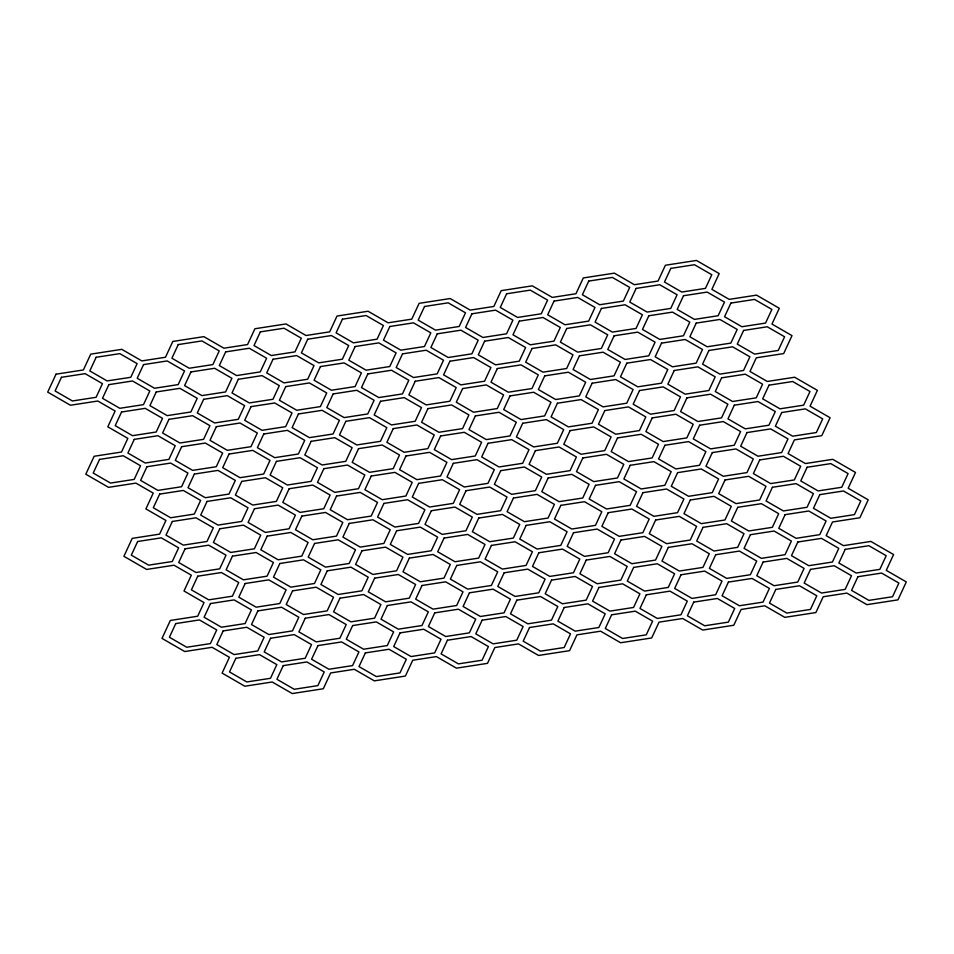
<?xml version="1.0" encoding="UTF-8"?>
<svg xmlns="http://www.w3.org/2000/svg" width="954" height="954" viewBox="0 0 954 954"><rect width="100%" height="100%" fill="white"/><g stroke="black" fill="none" stroke-linecap="round" stroke-linejoin="round"><path stroke-width="1.43" d="M56.024 374.183L47.7 392.118L70.441 405.247L97.809 401.014L115.136 411.019L107.802 426.82L127.836 438.375L121.492 452.041L94.124 456.274L85.8 474.21L108.541 487.339L135.909 483.106L153.236 493.111L145.902 508.911L165.924 520.479L159.592 534.133L132.224 538.366L123.901 556.301L146.642 569.443L174.01 565.209L191.325 575.202L184.003 591.003L204.025 602.57L197.693 616.224L170.325 620.458L162.001 638.405L184.742 651.534L212.11 647.301L229.425 657.294L222.103 673.095L244.844 686.224L272.212 681.991L292.246 693.558L323.311 688.752L330.644 672.952L354.304 669.291L374.338 680.858L405.402 676.052L412.736 660.251L436.395 656.591L456.429 668.158L487.506 663.352L494.828 647.551L518.487 643.89L538.521 655.458L569.598 650.652L576.931 634.851L600.591 631.19L620.625 642.757L651.689 637.952L659.023 622.151L682.682 618.49L702.716 630.057L733.781 625.252L741.115 609.451L764.774 605.79L784.808 617.357L815.885 612.551L823.207 596.751L846.878 593.09L866.9 604.657L897.976 599.851L906.3 581.916L886.266 570.349L893.6 554.548L870.859 541.419L843.491 545.652L826.164 535.647L832.508 521.993L859.876 517.76L868.2 499.824L848.166 488.257L855.499 472.457L832.759 459.327L805.391 463.561L788.076 453.555L794.408 439.901L821.776 435.668L830.099 417.733L810.065 406.166L817.399 390.365L794.658 377.235L767.29 381.469L749.975 371.464L756.307 357.81L783.675 353.576L791.999 335.629L771.965 324.062L779.299 308.273L756.558 295.132L729.19 299.365L711.875 289.372L719.197 273.571L696.456 260.442L665.391 265.248L658.057 281.048L634.398 284.709L614.364 273.142L583.288 277.948L575.954 293.749L552.294 297.409L532.272 285.842L501.196 290.648L493.862 306.449L470.203 310.11L450.169 298.542L419.104 303.348L411.77 319.149L388.111 322.81L368.077 311.242L337.012 316.048L329.679 331.849L306.019 335.51L285.985 323.943L254.909 328.748L247.575 344.549L223.916 348.21L203.882 336.643L172.817 341.449L165.483 357.249L141.824 360.91L121.79 349.343L90.725 354.149L83.392 369.949L56.024 374.183M61.45 377.307L55.105 390.973L72.432 400.966L96.092 397.305L102.436 383.651L85.109 373.646L61.45 377.307M96.151 357.273L89.807 370.939L107.122 380.932L130.793 377.283L137.126 363.617L119.81 353.624L96.151 357.273M108.851 384.641L102.507 398.307L119.822 408.3L143.494 404.639L149.826 390.985L132.511 380.98L108.851 384.641M99.55 459.411L93.206 473.065L110.533 483.07L134.192 479.409L140.536 465.743L123.209 455.75L99.55 459.411M121.552 412.009L115.207 425.663L132.523 435.668L156.194 432.007L162.526 418.353L145.211 408.348L121.552 412.009M143.541 364.607L137.209 378.273L154.524 388.266L178.183 384.605L184.527 370.951L167.2 360.946L143.541 364.607M134.252 439.377L127.908 453.031L145.223 463.036L168.894 459.375L175.226 445.709L157.911 435.716L134.252 439.377M156.241 391.975L149.909 405.641L167.224 415.634L190.883 411.973L197.228 398.319L179.901 388.314L156.241 391.975M178.243 344.573L171.899 358.239L189.226 368.232L212.885 364.583L219.217 350.917L201.902 340.924L178.243 344.573M146.952 466.733L140.608 480.399L157.923 490.392L181.594 486.731L187.926 473.077L170.611 463.072L146.952 466.733M168.941 419.343L162.609 432.997L179.924 443.002L203.584 439.341L209.928 425.675L192.601 415.682L168.941 419.343M190.943 371.941L184.599 385.607L201.926 395.6L225.585 391.939L231.917 378.285L214.602 368.28L190.943 371.941M137.65 541.502L131.306 555.156L148.633 565.162L172.292 561.501L178.625 547.834L161.309 537.841L137.65 541.502M159.652 494.1L153.308 507.766L170.623 517.76L194.294 514.099L200.626 500.445L183.311 490.439L159.652 494.1M181.642 446.71L175.309 460.365L192.625 470.37L216.284 466.709L222.628 453.043L205.301 443.05L181.642 446.71M203.643 399.309L197.299 412.963L214.626 422.968L238.285 419.307L244.618 405.653L227.302 395.648L203.643 399.309M225.645 351.907L219.301 365.573L236.616 375.566L260.275 371.905L266.619 358.251L249.304 348.246L225.645 351.907M172.352 521.468L166.008 535.122L183.323 545.128L206.994 541.467L213.326 527.8L196.011 517.807L172.352 521.468M194.342 474.066L188.01 487.732L205.325 497.726L228.984 494.065L235.328 480.411L218.001 470.405L194.342 474.066M216.343 426.676L209.999 440.331L227.326 450.336L250.985 446.675L257.318 433.009L240.003 423.016L216.343 426.676M238.345 379.275L232.001 392.941L249.316 402.934L272.975 399.273L279.319 385.619L262.004 375.614L238.345 379.275M260.335 331.873L254.002 345.539L271.318 355.532L294.977 351.883L301.321 338.217L283.994 328.224L260.335 331.873M185.052 548.836L178.708 562.49L196.023 572.495L219.694 568.834L226.026 555.168L208.711 545.175L185.052 548.836M207.042 501.434L200.71 515.088L218.025 525.094L241.684 521.433L248.028 507.778L230.701 497.773L207.042 501.434M229.043 454.032L222.699 467.698L240.026 477.692L263.686 474.031L270.018 460.377L252.703 450.371L229.043 454.032M251.045 406.642L244.701 420.297L262.016 430.302L285.675 426.641L292.019 412.975L274.704 402.982L251.045 406.642M273.035 359.241L266.703 372.907L284.018 382.9L307.677 379.239L314.021 365.585L296.694 355.58L273.035 359.241M175.751 623.594L169.407 637.248L186.734 647.253L210.393 643.592L216.725 629.938L199.41 619.933L175.751 623.594M197.752 576.192L191.408 589.858L208.723 599.851L232.394 596.19L238.727 582.536L221.411 572.531L197.752 576.192M219.742 528.802L213.41 542.456L230.725 552.461L254.384 548.8L260.728 535.134L243.401 525.141L219.742 528.802M241.744 481.4L235.399 495.066L252.727 505.06L276.386 501.399L282.718 487.744L265.403 477.739L241.744 481.4M263.745 434.01L257.401 447.664L274.716 457.67L298.375 454.009L304.72 440.343L287.404 430.349L263.745 434.01M285.735 386.608L279.403 400.263L296.718 410.268L320.377 406.607L326.721 392.953L309.394 382.948L285.735 386.608M307.737 339.207L301.392 352.873L318.719 362.866L342.379 359.205L348.711 345.551L331.396 335.546L307.737 339.207M210.452 603.56L204.108 617.226L221.423 627.219L245.095 623.558L251.427 609.904L234.112 599.899L210.452 603.56M232.442 556.158L226.11 569.824L243.425 579.817L267.084 576.168L273.428 562.502L256.101 552.509L232.442 556.158M254.444 508.768L248.1 522.422L265.427 532.427L289.086 528.766L295.418 515.1L278.103 505.107L254.444 508.768M276.445 461.366L270.101 475.032L287.416 485.026L311.076 481.365L317.42 467.71L300.105 457.705L276.445 461.366M298.435 413.976L292.103 427.63L309.418 437.636L333.077 433.975L339.421 420.309L322.094 410.315L298.435 413.976M320.437 366.574L314.093 380.241L331.42 390.234L355.079 386.573L361.411 372.919L344.096 362.914L320.437 366.574M342.426 319.173L336.094 332.839L353.409 342.844L377.068 339.183L383.413 325.517L366.086 315.524L342.426 319.173M223.153 630.928L216.808 644.582L234.124 654.587L257.795 650.926L264.127 637.26L246.812 627.267L223.153 630.928M245.142 583.526L238.81 597.192L256.125 607.185L279.784 603.524L286.128 589.87L268.801 579.865L245.142 583.526M267.144 536.136L260.8 549.79L278.127 559.795L301.786 556.134L308.118 542.468L290.803 532.475L267.144 536.136M289.145 488.734L282.801 502.388L300.116 512.393L323.776 508.732L330.12 495.078L312.805 485.073L289.145 488.734M311.135 441.332L304.803 454.998L322.118 464.992L345.777 461.331L352.121 447.676L334.794 437.671L311.135 441.332M333.137 393.942L326.793 407.596L344.12 417.602L367.779 413.941L374.111 400.275L356.796 390.281L333.137 393.942M355.126 346.541L348.794 360.207L366.109 370.2L389.769 366.539L396.113 352.885L378.786 342.88L355.126 346.541M235.853 658.296L229.509 671.95L246.824 681.955L270.495 678.294L276.827 664.628L259.512 654.635L235.853 658.296M257.842 610.894L251.51 624.548L268.825 634.553L292.484 630.892L298.829 617.238L281.502 607.233L257.842 610.894M279.844 563.492L273.5 577.158L290.827 587.151L314.486 583.49L320.818 569.836L303.503 559.831L279.844 563.492M301.846 516.102L295.501 529.756L312.817 539.761L336.476 536.1L342.82 522.434L325.505 512.441L301.846 516.102M323.835 468.7L317.503 482.366L334.818 492.359L358.477 488.698L364.822 475.044L347.494 465.039L323.835 468.7M345.837 421.31L339.493 434.964L356.82 444.969L380.479 441.308L386.811 427.642L369.496 417.649L345.837 421.31M367.827 373.908L361.494 387.562L378.81 397.568L402.469 393.907L408.813 380.252L391.486 370.247L367.827 373.908M389.828 326.506L383.484 340.173L400.811 350.166L424.47 346.505L430.814 332.851L413.487 322.846L389.828 326.506M270.542 638.262L264.21 651.916L281.525 661.921L305.185 658.26L311.529 644.594L294.202 634.601L270.542 638.262M292.544 590.86L286.2 604.526L303.527 614.519L327.186 610.858L333.518 597.204L316.203 587.199L292.544 590.86M314.546 543.458L308.202 557.124L325.517 567.117L349.176 563.468L355.52 549.802L338.205 539.809L314.546 543.458M336.535 496.068L330.203 509.722L347.518 519.727L371.178 516.066L377.522 502.4L360.195 492.407L336.535 496.068M358.537 448.666L352.193 462.332L369.52 472.325L393.179 468.664L399.511 455.01L382.196 445.005L358.537 448.666M380.527 401.276L374.195 414.93L391.51 424.935L415.169 421.274L421.513 407.608L404.186 397.615L380.527 401.276M402.528 353.874L396.184 367.54L413.511 377.534L437.171 373.873L443.515 360.218L426.188 350.213L402.528 353.874M424.53 306.484L418.186 320.139L435.513 330.144L459.172 326.483L465.504 312.817L448.189 302.823L424.53 306.484M283.243 665.618L276.91 679.284L294.226 689.277L317.885 685.616L324.229 671.962L306.902 661.957L283.243 665.618M305.244 618.228L298.9 631.882L316.227 641.887L339.886 638.226L346.219 624.56L328.903 614.567L305.244 618.228M327.246 570.826L320.902 584.492L338.217 594.485L361.876 590.824L368.22 577.17L350.905 567.165L327.246 570.826M349.236 523.436L342.903 537.09L360.218 547.095L383.878 543.434L390.222 529.768L372.895 519.775L349.236 523.436M371.237 476.034L364.893 489.688L382.22 499.693L405.879 496.032L412.211 482.378L394.896 472.373L371.237 476.034M393.227 428.632L386.895 442.298L404.21 452.291L427.869 448.642L434.213 434.976L416.886 424.971L393.227 428.632M415.228 381.242L408.884 394.896L426.211 404.901L449.871 401.24L456.215 387.574L438.888 377.581L415.228 381.242M437.23 333.84L430.886 347.506L448.213 357.5L471.872 353.839L478.204 340.184L460.889 330.179L437.23 333.84M317.944 645.596L311.6 659.25L328.927 669.255L352.586 665.594L358.919 651.928L341.604 641.935L317.944 645.596M339.946 598.194L333.602 611.848L350.917 621.853L374.576 618.192L380.92 604.538L363.605 594.533L339.946 598.194M361.936 550.792L355.603 564.458L372.919 574.451L396.578 570.79L402.922 557.136L385.595 547.131L361.936 550.792M383.937 503.402L377.593 517.056L394.92 527.061L418.579 523.4L424.912 509.734L407.596 499.741L383.937 503.402M405.927 456L399.595 469.666L416.91 479.659L440.569 475.998L446.913 462.344L429.586 452.339L405.927 456M427.929 408.61L421.585 422.264L438.912 432.269L462.571 428.608L468.915 414.942L451.588 404.949L427.929 408.61M449.93 361.208L443.586 374.862L460.913 384.867L484.572 381.206L490.905 367.552L473.589 357.547L449.93 361.208M471.92 313.806L465.588 327.472L482.903 337.466L506.562 333.805L512.906 320.15L495.579 310.145L471.92 313.806M352.646 625.562L346.302 639.216L363.617 649.221L387.276 645.56L393.62 631.894L376.305 621.901L352.646 625.562M374.636 578.16L368.304 591.826L385.619 601.819L409.278 598.158L415.622 584.504L398.295 574.499L374.636 578.16M396.637 530.758L390.293 544.424L407.62 554.417L431.28 550.768L437.612 537.102L420.297 527.109L396.637 530.758M418.627 483.368L412.295 497.022L429.61 507.027L453.269 503.366L459.613 489.7L442.286 479.707L418.627 483.368M440.629 435.966L434.285 449.632L451.612 459.625L475.271 455.964L481.615 442.31L464.288 432.305L440.629 435.966M462.63 388.576L456.286 402.23L473.613 412.235L497.272 408.574L503.605 394.908L486.29 384.915L462.63 388.576M484.62 341.174L478.288 354.84L495.603 364.833L519.262 361.172L525.606 347.518L508.279 337.513L484.62 341.174M506.622 293.784L500.278 307.438L517.605 317.443L541.264 313.783L547.596 300.116L530.281 290.123L506.622 293.784M365.346 652.918L359.002 666.584L376.317 676.577L399.976 672.916L406.321 659.262L389.005 649.257L365.346 652.918M387.336 605.528L381.004 619.182L398.319 629.187L421.978 625.526L428.322 611.86L410.995 601.867L387.336 605.528M409.338 558.126L402.993 571.792L420.32 581.785L443.98 578.124L450.312 564.47L432.997 554.465L409.338 558.126M431.327 510.736L424.995 524.39L442.31 534.395L465.969 530.734L472.313 517.068L454.986 507.075L431.327 510.736M453.329 463.334L446.985 476.988L464.312 486.993L487.971 483.332L494.315 469.678L476.988 459.673L453.329 463.334M475.33 415.932L468.986 429.598L486.313 439.591L509.973 435.942L516.305 422.276L498.99 412.283L475.33 415.932M497.32 368.542L490.988 382.196L508.303 392.201L531.962 388.54L538.306 374.874L520.979 364.881L497.32 368.542M519.322 321.14L512.978 334.806L530.305 344.799L553.964 341.138L560.296 327.484L542.981 317.479L519.322 321.14M400.036 632.896L393.704 646.55L411.019 656.555L434.678 652.894L441.022 639.228L423.695 629.235L400.036 632.896M422.038 585.494L415.694 599.148L433.021 609.153L456.68 605.492L463.012 591.838L445.697 581.833L422.038 585.494M444.027 538.092L437.695 551.758L455.01 561.751L478.669 558.09L485.014 544.436L467.687 534.431L444.027 538.092M466.029 490.702L459.685 504.356L477.012 514.361L500.671 510.7L507.015 497.034L489.688 487.041L466.029 490.702M488.031 443.3L481.687 456.966L499.014 466.959L522.673 463.298L529.005 449.644L511.69 439.639L488.031 443.3M510.02 395.91L503.688 409.564L521.003 419.569L544.662 415.908L551.007 402.242L533.68 392.249L510.02 395.91M532.022 348.508L525.678 362.162L543.005 372.167L566.664 368.506L572.996 354.852L555.681 344.847L532.022 348.508M554.024 301.106L547.679 314.772L564.995 324.765L588.654 321.104L594.998 307.45L577.683 297.445L554.024 301.106M434.738 612.862L428.394 626.516L445.721 636.521L469.38 632.86L475.712 619.194L458.397 609.201L434.738 612.862M456.727 565.46L450.395 579.126L467.71 589.119L491.37 585.458L497.714 571.804L480.387 561.799L456.727 565.46M478.729 518.058L472.385 531.724L489.712 541.717L513.371 538.068L519.715 524.402L502.388 514.409L478.729 518.058M500.731 470.668L494.387 484.322L511.714 494.327L535.373 490.666L541.705 477.012L524.39 467.007L500.731 470.668M522.72 423.266L516.388 436.932L533.703 446.925L557.363 443.264L563.707 429.61L546.38 419.605L522.72 423.266M544.722 375.876L538.378 389.53L555.705 399.535L579.364 395.874L585.696 382.208L568.381 372.215L544.722 375.876M566.724 328.474L560.38 342.14L577.695 352.133L601.354 348.472L607.698 334.818L590.383 324.813L566.724 328.474M588.713 281.084L582.381 294.738L599.696 304.743L623.356 301.082L629.7 287.416L612.373 277.423L588.713 281.084M447.438 640.217L441.094 653.884L458.421 663.877L482.08 660.216L488.412 646.562L471.097 636.556L447.438 640.217M469.428 592.828L463.095 606.482L480.411 616.487L504.07 612.826L510.414 599.16L493.087 589.167L469.428 592.828M491.429 545.426L485.085 559.092L502.412 569.085L526.071 565.424L532.415 551.77L515.088 541.765L491.429 545.426M513.431 498.036L507.087 511.69L524.414 521.695L548.073 518.034L554.405 504.368L537.09 494.375L513.431 498.036M535.421 450.634L529.088 464.3L546.403 474.293L570.063 470.632L576.407 456.978L559.08 446.973L535.421 450.634M557.422 403.232L551.078 416.898L568.405 426.891L592.064 423.242L598.396 409.576L581.081 399.583L557.422 403.232M579.424 355.842L573.08 369.496L590.395 379.501L614.054 375.84L620.398 362.174L603.083 352.181L579.424 355.842M601.414 308.44L595.081 322.106L612.396 332.099L636.056 328.438L642.4 314.784L625.073 304.779L601.414 308.44M482.128 620.195L475.796 633.85L493.111 643.855L516.77 640.194L523.114 626.528L505.787 616.534L482.128 620.195M504.129 572.794L497.785 586.448L515.112 596.453L538.771 592.792L545.116 579.138L527.789 569.133L504.129 572.794M526.131 525.392L519.787 539.058L537.114 549.051L560.773 545.39L567.105 531.736L549.79 521.731L526.131 525.392M548.121 478.002L541.789 491.656L559.104 501.661L582.763 498L589.107 484.334L571.78 474.341L548.121 478.002M570.122 430.6L563.778 444.266L581.105 454.259L604.764 450.598L611.097 436.944L593.782 426.939L570.122 430.6M592.124 383.21L585.78 396.864L603.095 406.869L626.754 403.208L633.098 389.542L615.783 379.549L592.124 383.21M614.114 335.808L607.781 349.462L625.097 359.467L648.756 355.806L655.1 342.152L637.773 332.147L614.114 335.808M636.115 288.406L629.771 302.072L647.098 312.065L670.757 308.404L677.09 294.75L659.774 284.745L636.115 288.406M516.829 600.161L510.485 613.816L527.812 623.821L551.472 620.16L557.816 606.494L540.489 596.5L516.829 600.161M538.831 552.76L532.487 566.426L549.814 576.419L573.473 572.758L579.805 559.104L562.49 549.099L538.831 552.76M560.821 505.358L554.489 519.024L571.804 529.029L595.463 525.368L601.807 511.702L584.48 501.709L560.821 505.358M582.822 457.968L576.478 471.622L593.805 481.627L617.465 477.966L623.797 464.312L606.482 454.307L582.822 457.968M604.824 410.566L598.48 424.232L615.795 434.225L639.454 430.564L645.798 416.91L628.483 406.905L604.824 410.566M626.814 363.176L620.482 376.83L637.797 386.835L661.456 383.174L667.8 369.508L650.473 359.515L626.814 363.176M648.815 315.774L642.471 329.44L659.798 339.433L683.458 335.772L689.79 322.118L672.475 312.113L648.815 315.774M670.817 268.384L664.473 282.038L681.788 292.043L705.447 288.382L711.791 274.716L694.476 264.723L670.817 268.384M529.53 627.517L523.186 641.183L540.513 651.177L564.172 647.516L570.516 633.861L553.189 623.856L529.53 627.517M551.531 580.127L545.187 593.782L562.514 603.787L586.173 600.126L592.506 586.46L575.19 576.466L551.531 580.127M573.521 532.726L567.189 546.392L584.504 556.385L608.163 552.724L614.507 539.07L597.18 529.065L573.521 532.726M595.523 485.336L589.178 498.99L606.505 508.995L630.165 505.334L636.497 491.668L619.182 481.675L595.523 485.336M617.524 437.934L611.18 451.6L628.495 461.593L652.154 457.932L658.499 444.278L641.183 434.273L617.524 437.934M639.514 390.532L633.182 404.198L650.497 414.191L674.156 410.542L680.5 396.876L663.173 386.883L639.514 390.532M661.516 343.142L655.171 356.796L672.498 366.801L696.158 363.14L702.49 349.474L685.175 339.481L661.516 343.142M683.505 295.74L677.173 309.406L694.488 319.399L718.147 315.738L724.491 302.084L707.176 292.079L683.505 295.74M564.231 607.495L557.887 621.149L575.214 631.154L598.873 627.494L605.206 613.827L587.891 603.834L564.231 607.495M586.221 560.093L579.889 573.748L597.204 583.753L620.863 580.092L627.207 566.438L609.88 556.432L586.221 560.093M608.223 512.692L601.879 526.358L619.206 536.351L642.865 532.69L649.197 519.036L631.882 509.031L608.223 512.692M630.224 465.302L623.88 478.956L641.195 488.961L664.855 485.3L671.199 471.634L653.884 461.641L630.224 465.302M652.214 417.9L645.882 431.566L663.197 441.559L686.856 437.898L693.2 424.244L675.873 414.239L652.214 417.9M674.216 370.51L667.872 384.164L685.199 394.169L708.858 390.508L715.19 376.842L697.875 366.849L674.216 370.51M696.205 323.108L689.873 336.762L707.188 346.767L730.847 343.106L737.192 329.452L719.876 319.447L696.205 323.108M598.921 587.461L592.589 601.115L609.904 611.12L633.563 607.459L639.907 593.793L622.58 583.8L598.921 587.461M620.923 540.059L614.579 553.725L631.906 563.719L655.565 560.058L661.897 546.403L644.582 536.398L620.923 540.059M642.924 492.669L636.58 506.324L653.895 516.329L677.555 512.668L683.899 499.002L666.584 489.008L642.924 492.669M664.914 445.268L658.582 458.922L675.897 468.927L699.556 465.266L705.9 451.612L688.573 441.607L664.914 445.268M686.916 397.866L680.572 411.532L697.899 421.525L721.558 417.864L727.89 404.21L710.575 394.205L686.916 397.866M708.905 350.476L702.573 364.13L719.888 374.135L743.548 370.474L749.892 356.808L732.577 346.815L708.905 350.476M730.907 303.074L724.575 316.74L741.89 326.733L765.549 323.072L771.893 309.418L754.566 299.413L730.907 303.074M611.621 614.817L605.289 628.483L622.604 638.476L646.263 634.827L652.608 621.161L635.281 611.156L611.621 614.817M633.623 567.427L627.279 581.081L644.606 591.086L668.265 587.425L674.597 573.759L657.282 563.766L633.623 567.427M655.625 520.025L649.28 533.691L666.596 543.685L690.255 540.024L696.599 526.369L679.284 516.364L655.625 520.025M677.614 472.635L671.282 486.29L688.597 496.295L712.256 492.634L718.601 478.968L701.273 468.974L677.614 472.635M699.616 425.234L693.272 438.9L710.599 448.893L734.258 445.232L740.59 431.578L723.275 421.573L699.616 425.234M721.606 377.832L715.273 391.498L732.589 401.491L756.248 397.842L762.592 384.176L745.277 374.183L721.606 377.832M743.607 330.442L737.275 344.096L754.59 354.101L778.249 350.44L784.593 336.774L767.266 326.781L743.607 330.442M646.323 594.795L639.979 608.449L657.306 618.454L680.965 614.793L687.297 601.127L669.982 591.134L646.323 594.795M668.325 547.393L661.981 561.047L679.296 571.052L702.955 567.391L709.299 553.737L691.984 543.732L668.325 547.393M690.314 499.991L683.982 513.657L701.297 523.651L724.957 519.99L731.301 506.335L713.974 496.33L690.314 499.991M712.316 452.601L705.972 466.256L723.299 476.261L746.958 472.6L753.29 458.934L735.975 448.94L712.316 452.601M734.306 405.2L727.974 418.866L745.289 428.859L768.948 425.198L775.292 411.544L757.977 401.539L734.306 405.2M681.025 574.761L674.681 588.415L691.996 598.42L715.655 594.759L721.999 581.093L704.684 571.1L681.025 574.761M703.015 527.359L696.682 541.025L713.997 551.018L737.657 547.357L744.001 533.703L726.674 523.698L703.015 527.359M725.016 479.969L718.672 493.623L735.999 503.629L759.658 499.968L765.99 486.301L748.675 476.308L725.016 479.969M747.006 432.567L740.674 446.222L757.989 456.227L781.648 452.566L787.992 438.912L770.677 428.906L747.006 432.567M769.007 385.166L762.675 398.832L779.99 408.825L803.65 405.164L809.994 391.51L792.667 381.505L769.007 385.166M693.725 602.117L687.381 615.783L704.696 625.776L728.355 622.127L734.699 608.461L717.384 598.468L693.725 602.117M715.715 554.727L709.382 568.381L726.698 578.386L750.357 574.725L756.701 561.059L739.374 551.066L715.715 554.727M737.716 507.325L731.372 520.991L748.699 530.984L772.358 527.323L778.691 513.669L761.375 503.664L737.716 507.325M759.706 459.935L753.374 473.589L770.689 483.595L794.348 479.934L800.692 466.267L783.377 456.274L759.706 459.935M781.708 412.533L775.375 426.199L792.691 436.193L816.35 432.532L822.694 418.878L805.367 408.872L781.708 412.533M728.415 582.095L722.083 595.749L739.398 605.754L763.057 602.093L769.401 588.427L752.074 578.434L728.415 582.095M750.416 534.693L744.072 548.347L761.399 558.352L785.059 554.691L791.391 541.037L774.076 531.032L750.416 534.693M772.406 487.291L766.074 500.957L783.389 510.95L807.048 507.289L813.392 493.635L796.077 483.63L772.406 487.291M763.117 562.061L756.772 575.715L774.099 585.72L797.759 582.059L804.091 568.393L786.776 558.4L763.117 562.061M785.106 514.659L778.774 528.325L796.089 538.318L819.748 534.657L826.092 521.003L808.777 510.998L785.106 514.659M807.108 467.269L800.764 480.923L818.091 490.928L841.75 487.267L848.094 473.601L830.767 463.608L807.108 467.269M775.817 589.417L769.473 603.083L786.8 613.076L810.459 609.427L816.791 595.761L799.476 585.768L775.817 589.417M797.806 542.027L791.474 555.681L808.789 565.686L832.448 562.025L838.793 548.359L821.477 538.366L797.806 542.027M819.808 494.625L813.464 508.291L830.791 518.284L854.45 514.623L860.794 500.969L843.467 490.964L819.808 494.625M810.506 569.395L804.174 583.049L821.489 593.054L845.149 589.393L851.493 575.727L834.178 565.734L810.506 569.395M845.208 549.361L838.864 563.015L856.191 573.02L879.85 569.359L886.194 555.693L868.867 545.7L845.208 549.361M857.908 576.717L851.564 590.383L868.891 600.376L892.55 596.727L898.895 583.061L881.568 573.068L857.908 576.717"/></g></svg>
